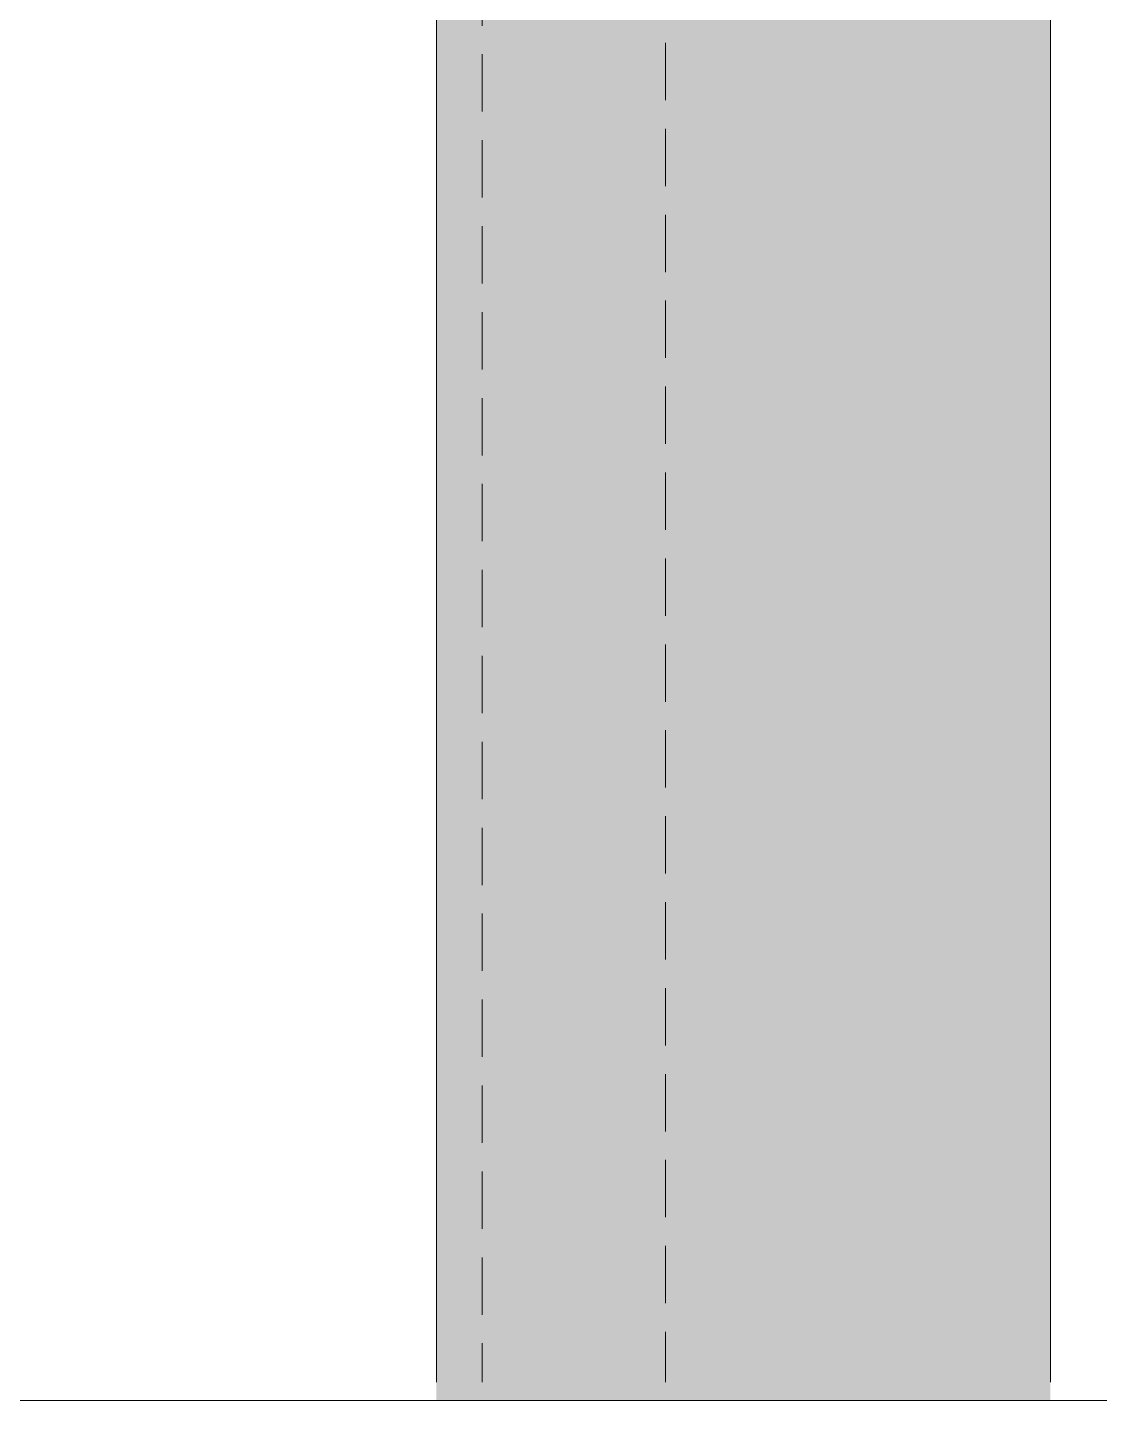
# Model space of a CAD drawing. Extents: x -2050 to 29725, y -1777 to 6820.
# Drawn here: x 14042.9 to 14159.8, y 2862.2 to 3014.7 of the extents above; entities that cross this region are included whole.
import ezdxf

# ---------------------------------------------------------------- set-up
doc = ezdxf.new("R2010")
doc.units = 0
doc.header["$LTSCALE"] = 25
doc.header["$MEASUREMENT"] = 0
doc.linetypes.add('DOT2', pattern=[0.125, 0, -0.125])
doc.linetypes.add('HIDDEN', pattern=[0.375, 0.25, -0.125])
doc.layers.get('0').update_dxf_attribs({"color": 9, "lineweight": 9})
for name, color, linetype, lineweight in [('06C', 9, 'Continuous', 9), ('06D', 9, 'Continuous', 9), ('20', 9, 'DOT2', 9)]:
    doc.layers.add(name, color=color, linetype=linetype, lineweight=lineweight)

# ---------------------------------------------------------------- blocks, each defined once
blk = doc.blocks.new('p-2. kat planı')
at = {"layer": '06C'}
blk.add_lwpolyline([(13012.5, 1124.33), (13012.5, 1124.33), (13012.5, 2865), (16712.5, 2865), (16712.49, 2206.39)], dxfattribs=at)
blk.add_lwpolyline([(13012.5, 1124.33), (13012.5, 1124.33), (13012.5, 2865), (16712.5, 2865), (16712.49, 2206.39)], dxfattribs=at)

msp = doc.modelspace()

# ---------------------------------------------------------------- hatches: boundary and pattern name
h = msp.add_hatch(color=253)
h.dxf.hatch_style = 1
h.paths.add_polyline_path([(13077.5, 2865), (13010.5, 2865), (13010.5, 3927), (14154.5, 3927), (14154.5, 2865), (14087.5, 2865), (14087.5, 3860), (13077.5, 3860)])

# ---------------------------------------------------------------- linework, layer by layer
at = {"layer": '06D'}
for points in [[(13012.5, 2865), (13010.5, 2865), (13010.5, 3927), (14154.5, 3927), (14154.5, 2867)], [(13077.5, 2867), (13077.5, 3860), (14087.5, 3860), (14087.5, 2867)]]:
    msp.add_lwpolyline(points, dxfattribs=at)
at = {"layer": '20', "linetype": 'HIDDEN'}
for points in [[(13052.5, 2867), (13052.5, 3270), (13052.5, 3885), (14112.5, 3885), (14112.5, 2867)], [(13072.5, 2867), (13072.5, 3270), (13072.5, 3865), (14092.5, 3865), (14092.5, 2867)]]:
    msp.add_lwpolyline(points, dxfattribs=at)

# ---------------------------------------------------------------- block references
msp.add_blockref('p-2. kat planı', (0, 0))

doc.saveas('drawing.dxf')
